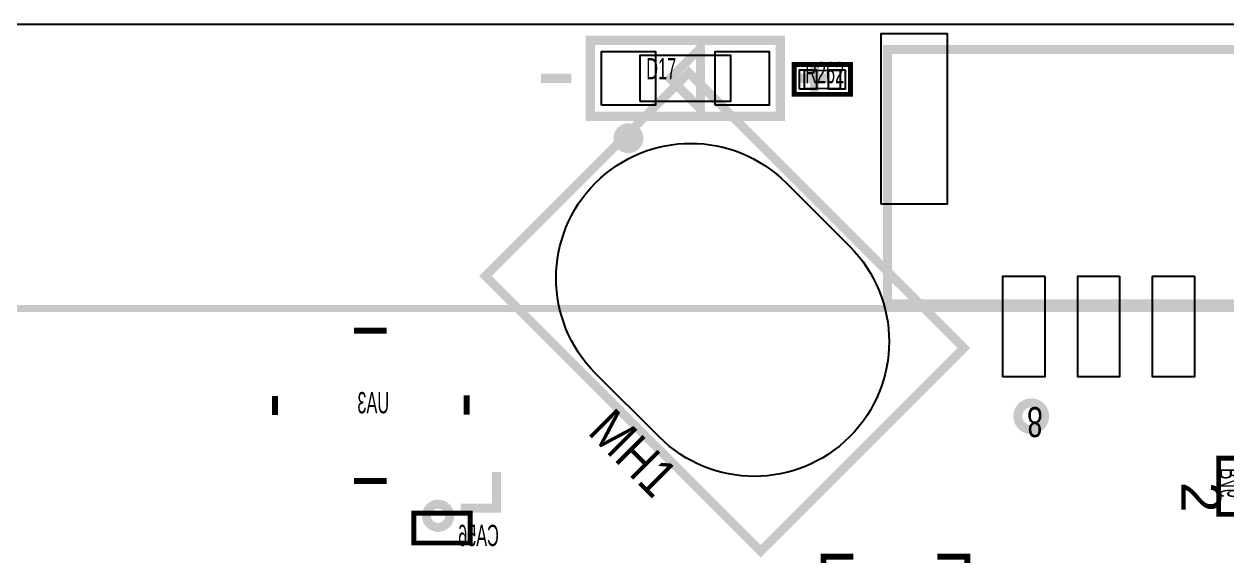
# Model space of a CAD drawing. Extents: x -3.1 to 73.5, y -0.1 to 42.
# Drawn here: x 9.74 to 29.83, y 33.12 to 42 of the extents above; entities that cross this region are included whole.
import ezdxf

# ---------------------------------------------------------------- set-up
doc = ezdxf.new("R2010")
doc.units = 0
for name, color, linetype in [('BG_OUTLINE', 7, 'CONTINUOUS'), ('PG_ASSEMBLY_TOP', 111, 'CONTINUOUS'), ('PG_SILKSCREEN_BOTTOM', 140, 'CONTINUOUS'), ('PG_SILKSCREEN_TOP', 254, 'CONTINUOUS'), ('PIN_TOP', 141, 'CONTINUOUS'), ('RD_SILKSCREEN_BOTTOM', 80, 'CONTINUOUS'), ('RD_SILKSCREEN_TOP', 230, 'CONTINUOUS')]:
    doc.layers.add(name, color=color, linetype=linetype)

msp = doc.modelspace()

# ---------------------------------------------------------------- linework, layer by layer
at = {"layer": 'BG_OUTLINE'}
msp.add_lwpolyline([(8.1534, 41.9989), (65.78854, 41.9989, -0.414214), (73.40854, 34.3789), (73.40854, 7.62, -0.414214), (65.78854, 0), (7.62, 0, -0.414214), (0, 7.62), (0, 34.3789, -0.414214), (7.62, 41.9989), (8.1534, 41.9989)], format="xyb", dxfattribs=at)
msp.add_lwpolyline([(8.1534, 41.9989), (65.78854, 41.9989, -0.414214), (73.40854, 34.3789), (73.40854, 7.62, -0.414214), (65.78854, 0), (7.62, 0, -0.414214), (0, 7.62), (0, 34.3789, -0.414214), (7.62, 41.9989)], format="xyb", close=True, dxfattribs=at)
msp.add_lwpolyline([(8.1534, 41.9989), (65.78854, 41.9989, -0.414214), (73.40854, 34.3789), (73.40854, 7.62, -0.414214), (65.78854, 0), (7.62, 0, -0.414214), (0, 7.62), (0, 34.3789, -0.414214), (7.62, 41.9989)], format="xyb", close=True, dxfattribs=at)
msp.add_lwpolyline([(8.1534, 41.9989), (65.78854, 41.9989, -0.414214), (73.40854, 34.3789), (73.40854, 7.62, -0.414214), (65.78854, 0), (7.62, 0, -0.414214), (0, 7.62), (0, 34.3789, -0.414214), (7.62, 41.9989)], format="xyb", close=True, dxfattribs=at)
at = {"layer": 'PG_ASSEMBLY_TOP'}
msp.add_lwpolyline([(20.01774, 40.71112), (21.54174, 40.71112), (21.54174, 41.47312), (20.01774, 41.47312), (20.01774, 40.71112)], dxfattribs=at)
for points, const_width in [([(22.038437, 33.195743), (17.442332, 37.791847), (20.836433, 41.185948), (25.432537, 36.589843), (22.038437, 33.195743)], 0.150089), ([(22.768281, 40.924328), (23.368279, 40.924328), (23.368279, 41.224352), (22.768281, 41.224352), (22.768281, 40.924328)], 0.029997)]:
    msp.add_lwpolyline(points, dxfattribs=dict(at, const_width=const_width))
at = {"layer": 'PG_SILKSCREEN_BOTTOM'}
for points, const_width in [([(24.157661, 41.57439), (37.457659, 41.57439), (37.457659, 37.324386), (24.157661, 37.324386), (24.157661, 41.57439)], 0.150012), ([(57.303594, 37.249557), (7.123608, 37.249557), (7.123608, 3.969563), (57.563588, 3.969563), (57.563588, 8.909558), (60.5536, 8.909558), (60.5536, 32.439559), (57.303594, 32.439559), (57.303594, 37.249557)], 0.11999), ([(15.248255, 36.879657), (15.793263, 36.879657)], 0.100101), ([(13.927455, 35.787762), (13.927455, 35.469957)], 0.100101), ([(17.127245, 35.474072), (17.127245, 35.798963)], 0.100101), ([(30.188992, 34.749842), (30.188992, 33.809838), (29.688968, 33.809838), (29.688968, 34.749842), (30.188992, 34.749842), (30.188992, 34.469832)], 0.08001), ([(29.688968, 34.659849), (29.688968, 34.749842), (29.778985, 34.749842)], 0.08001), ([(17.627346, 34.516568), (17.627346, 33.916569), (17.027347, 33.916569)], 0.150012), ([(15.248255, 34.366657), (15.793263, 34.366657)], 0.100101), ([(16.245738, 33.831352), (17.185742, 33.831352), (17.185742, 33.331328), (16.245738, 33.331328), (16.245738, 33.831352), (16.525748, 33.831352)], 0.08001), ([(16.245738, 33.741335), (16.245738, 33.831352), (16.335731, 33.831352)], 0.08001), ([(17.095749, 33.831352), (17.185742, 33.831352), (17.185742, 33.741335)], 0.08001), ([(29.778985, 33.809838), (29.688968, 33.809838), (29.688968, 33.899831)], 0.08001), ([(16.335731, 33.331328), (16.245738, 33.331328), (16.245738, 33.421345)], 0.08001), ([(17.185742, 33.421345), (17.185742, 33.331328), (17.095749, 33.331328)], 0.08001), ([(23.587481, 33.101839), (23.087482, 33.101839), (23.087482, 32.60184)], 0.1), ([(24.987479, 33.101839), (25.487478, 33.101839), (25.487478, 32.60184)], 0.1)]:
    msp.add_lwpolyline(points, dxfattribs=dict(at, const_width=const_width))
at = {"layer": 'PG_SILKSCREEN_BOTTOM', "const_width": 0.150089}
for points in [[(26.78115, 35.449383, 0.999987), (26.334161, 35.449383, 1.000013), (26.78115, 35.449383)], [(16.84462, 33.787004, 1), (16.455441, 33.787004, 1), (16.84462, 33.787004)]]:
    msp.add_lwpolyline(points, format="xyb", dxfattribs=at)
at = {"layer": 'PG_SILKSCREEN_TOP'}
for points, const_width in [([(20.58924, 40.45712), (22.36724, 40.45712), (22.36724, 41.72712), (19.19224, 41.72712), (19.19224, 40.45712), (20.58924, 40.45712)], 0.1524), ([(21.03374, 41.60012), (20.52574, 41.09212), (21.03374, 40.58412), (21.03374, 41.60012)], 0.1524), ([(37.457659, 41.57439), (24.157661, 41.57439), (24.157661, 37.324386), (37.457659, 37.324386), (37.457659, 41.57439)], 0.150012), ([(22.93874, 41.34612), (22.93874, 40.83812)], 0.1524), ([(22.038437, 33.195743), (17.442332, 37.791847), (20.836433, 41.185948), (25.432537, 36.589843), (22.038437, 33.195743)], 0.150089), ([(23.538282, 41.324352), (22.598278, 41.324352), (22.598278, 40.824328), (23.538282, 40.824328), (23.538282, 41.324352), (23.258272, 41.324352)], 0.08001), ([(22.688271, 41.324352), (22.598278, 41.324352), (22.598278, 41.234335)], 0.08001), ([(23.538282, 41.234335), (23.538282, 41.324352), (23.448289, 41.324352)], 0.08001), ([(18.87474, 41.09212), (18.36674, 41.09212)], 0.1524), ([(22.68474, 41.09212), (23.19274, 41.09212)], 0.1524), ([(22.598278, 40.914345), (22.598278, 40.824328), (22.688271, 40.824328)], 0.08001), ([(23.448289, 40.824328), (23.538282, 40.824328), (23.538282, 40.914345)], 0.08001)]:
    msp.add_lwpolyline(points, dxfattribs=dict(at, const_width=const_width))
at = {"layer": 'PG_SILKSCREEN_TOP', "const_width": 0.249911}
msp.add_lwpolyline([(19.954748, 40.092122, -1.000016), (19.704736, 40.092122, -0.999984), (19.954748, 40.092122)], format="xyb", dxfattribs=at)
at = {"layer": 'PIN_TOP'}
for points in [[(24.052657, 38.989356), (24.052657, 41.839363), (25.152655, 41.839363), (25.152655, 38.989356)], [(19.379768, 40.642159), (19.379768, 41.542056), (20.279665, 41.542056), (20.279665, 40.642159)], [(21.27979, 40.642159), (21.27979, 41.542056), (22.179686, 41.542056), (22.179686, 40.642159)], [(22.688271, 40.914345), (22.688271, 41.234335), (22.96828, 41.234335), (22.96828, 40.914345)], [(23.448289, 41.234335), (23.448289, 40.914345), (23.16828, 40.914345), (23.16828, 41.234335)], [(26.782662, 37.789383), (26.782662, 36.109377), (26.082663, 36.109377), (26.082663, 37.789383)], [(28.032672, 37.789383), (28.032672, 36.109377), (27.332673, 36.109377), (27.332673, 37.789383)], [(29.282657, 37.789383), (29.282657, 36.109377), (28.582658, 36.109377), (28.582658, 37.789383)]]:
    msp.add_lwpolyline(points, close=True, dxfattribs=at)
msp.add_lwpolyline([(22.46277, 39.347556), (23.523356, 38.28697, -1), (20.34131, 35.104924), (19.280724, 36.16551, -1)], format="xyb", close=True, dxfattribs=at)

# ---------------------------------------------------------------- texts
at = {"layer": 'PG_SILKSCREEN_TOP'}
for s, height, rotation, width, p in [('8', 0.500101, 180, 0.699883, (26.748156, 35.601783)), ('2', 0.6604, 270, 1.038462, (29.06649, 34.35223))]:
    msp.add_text(s, height=height, rotation=rotation, dxfattribs=dict(at, width=width)).set_placement(p)
at = {"layer": 'RD_SILKSCREEN_BOTTOM', "text_generation_flag": 2, "width": 0.572143}
for s, p in [('UA3', (15.832404, 35.498024)), ('CA56', (17.665751, 33.281341))]:
    msp.add_text(s, height=0.3556, dxfattribs=at).set_placement(p)
msp.add_text('R46', height=0.3556, rotation=90, dxfattribs=at).set_placement((30.057547, 34.584894))
at = {"layer": 'RD_SILKSCREEN_TOP', "width": 0.572143}
for s, p in [('D17', (20.12696, 41.07434)), ('R262', (22.78126, 41.01084))]:
    msp.add_text(s, height=0.3556, dxfattribs=at).set_placement(p)
at = {"layer": 'RD_SILKSCREEN_TOP', "width": 0.88}
msp.add_text('MH1', height=0.635, rotation=315, dxfattribs=at).set_placement((19.13128, 35.16884))

doc.saveas('drawing.dxf')
